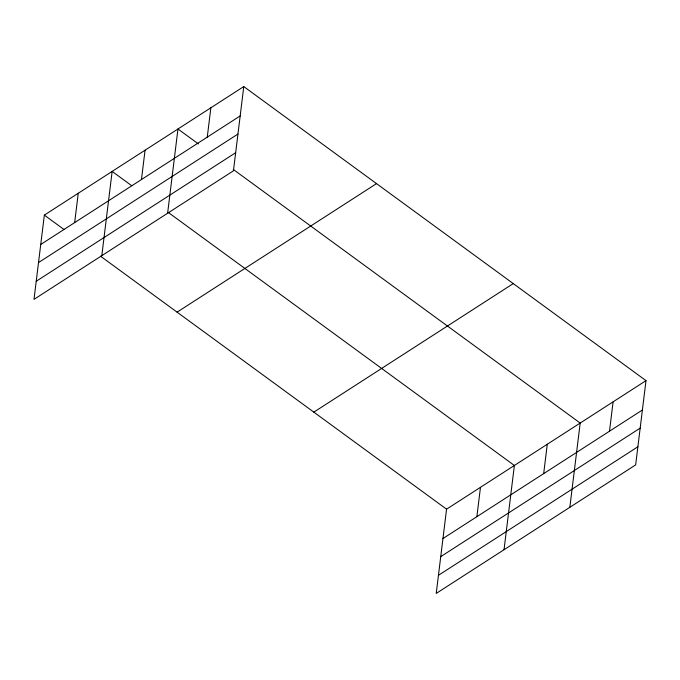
<?xml version="1.0" encoding="UTF-8"?>
<svg xmlns="http://www.w3.org/2000/svg" width="680" height="680" viewBox="0 0 680 680"><rect width="100%" height="100%" fill="white"/><g stroke="black" fill="none" stroke-linecap="round" stroke-linejoin="round"><path stroke-width="1.02" d="M243.78 86.572L44.345 215.118L34 299.361L233.435 170.825L243.78 86.572L646 380.638L635.656 464.882L436.22 593.428L446.565 509.175L646 380.638M74.647 222.615L78.251 193.264M101.804 255.654L112.149 171.411L131.725 185.716M141.457 179.562L145.061 150.203M167.62 213.239L177.964 128.996L198.381 143.922M207.264 137.139L210.868 107.788M476.867 516.681L480.471 487.331M504.033 549.721L514.377 465.477L168.308 212.466M543.677 473.62L547.281 444.269M569.84 507.305L580.185 423.062L233.274 169.43M609.492 431.205L613.096 401.846M40.74 244.469L240.176 115.931M38.514 262.582L237.949 134.045M36.227 281.248L235.654 152.711M177.081 312.154L376.507 183.617M313.828 412.139L513.264 283.602M442.96 538.534L642.396 409.998M440.733 556.648L640.169 428.111M438.447 575.314L637.883 446.777M44.345 215.118L63.911 229.424M100.504 256.173L446.565 509.175"/></g></svg>
